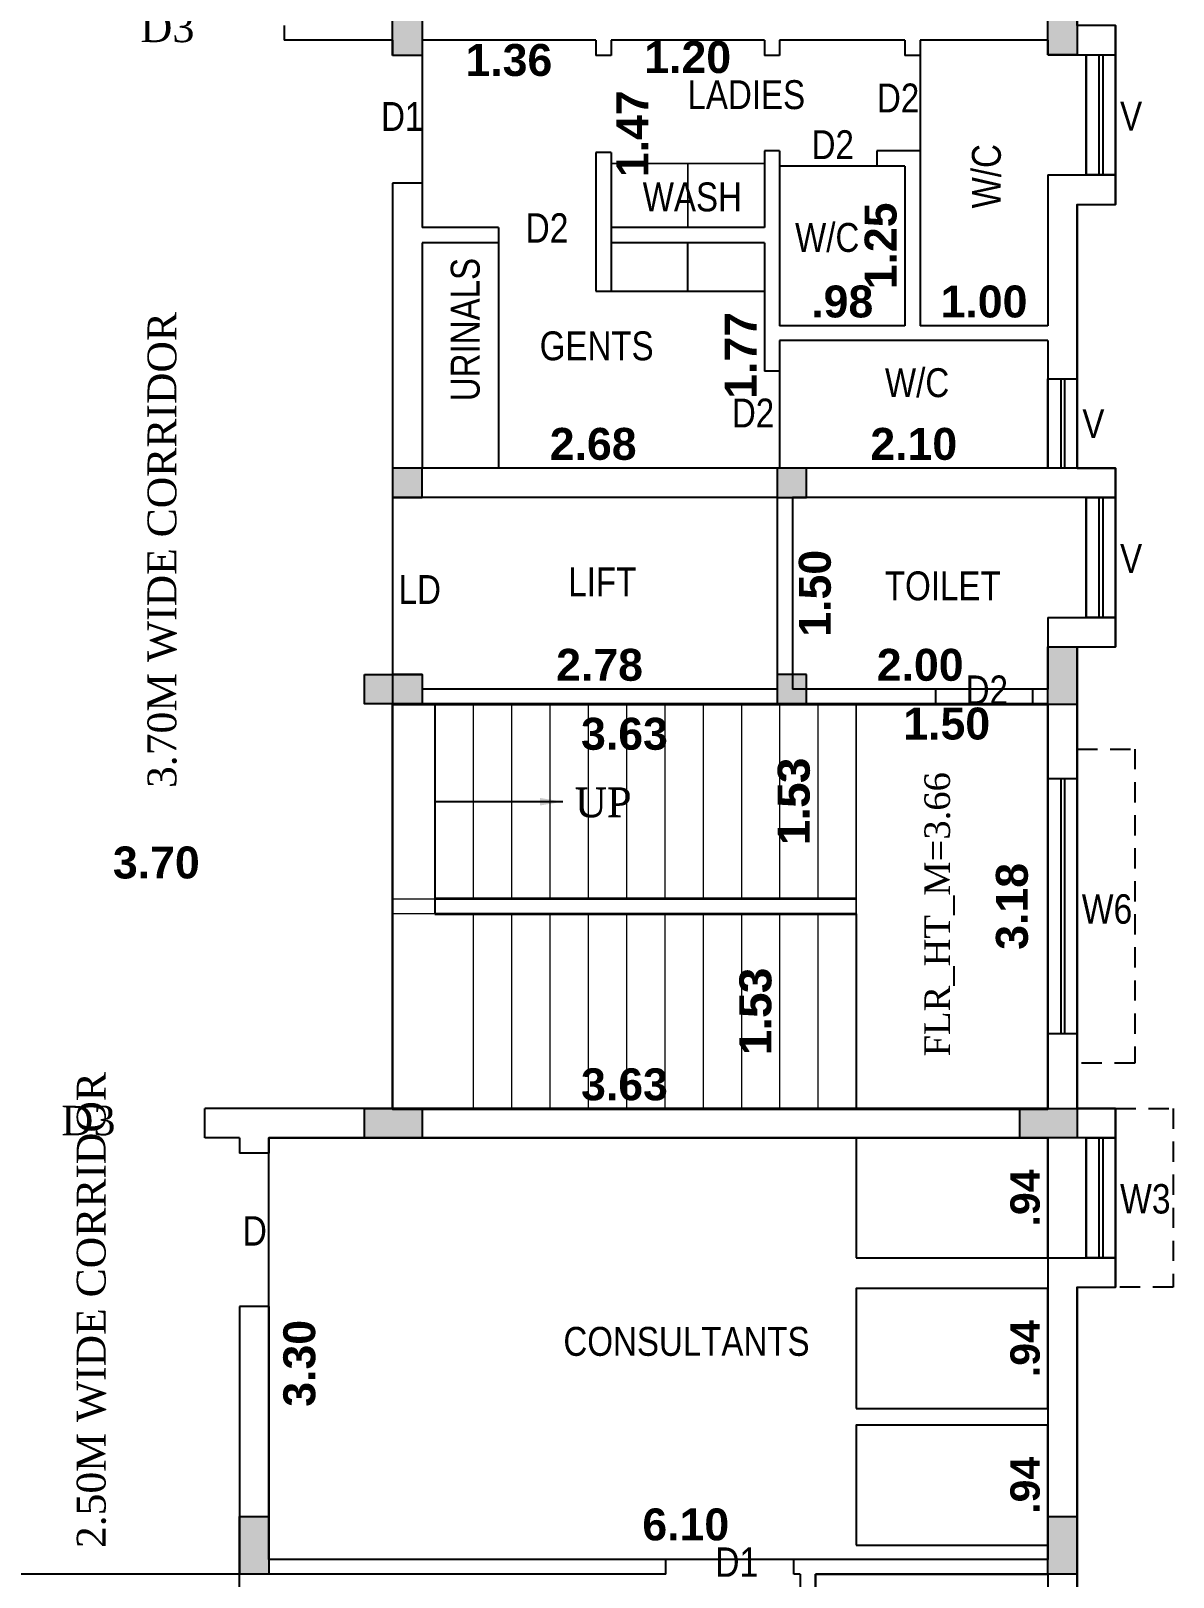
# Model space of a CAD drawing. Header units: metres. Extents: x 1336 to 1656, y -163 to -53.
# Drawn here: x 1438.53 to 1447.47, y -142.4 to -130.29 of the extents above; entities that cross this region are included whole.
import ezdxf

# ---------------------------------------------------------------- set-up
doc = ezdxf.new("R2010")
doc.units = ezdxf.units.M
doc.header["$PDMODE"] = 3
doc.header["$PDSIZE"] = -15
doc.linetypes.add('HIDDEN', pattern=[9.525, 6.35, -3.175])
for name, color, linetype in [('.', 7, 'Continuous'), ('BLK_1_FLR_0_CARPET_AREA', 12, 'Continuous'), ('BLK_1_FLR_0_EXIT_WIDTH_DOOR', 2, 'Continuous'), ('BLK_1_FLR_0_REGULAR_ROOM_1', 2, 'Continuous'), ('BLK_1_FLR_0_REGULAR_ROOM_5', 2, 'Continuous'), ('BLK_1_FLR_0_ROOF_AREA', 54, 'Continuous'), ('BLK_1_FLR_0_ROOM_5_LIGHT_VENTILATION_1', 232, 'Continuous'), ('BLK_1_FLR_0_ROOM_5_LIGHT_VENTILATION_2', 7, 'Continuous'), ('BLK_1_FLR_0_ROOM_5_LIGHT_VENTILATION_3', 7, 'Continuous'), ('BLK_1_FLR_0_STAIR_1', 1, 'Continuous'), ('BLK_1_FLR_0_WC_BATH', 3, 'Continuous'), ('DIST_EXIT', 7, 'Continuous')]:
    doc.layers.add(name, color=color, linetype=linetype)
doc.layers.add('BLK_1_FLR_0_BLT_UP_AREA', color=12, linetype='Continuous', plot=False)
for name, color, linetype, lineweight in [('BLK_1_FLR_0_STAIR_1_FLIGHT_1', 7, 'Continuous', 0), ('BLK_1_FLR_0_STAIR_1_FLIGHT_2', 7, 'Continuous', 0), ('BLK_1_FLR_0_STAIR_1_LANDING_1', 2, 'Continuous', 0), ('BLK_1_FLR_0_WASH', 55, 'Continuous', 0)]:
    doc.layers.add(name, color=color, linetype=linetype, lineweight=lineweight)
doc.styles.add('Ar Bold', font='arialbd.ttf')
doc.styles.get("Standard").update_dxf_attribs({"font": 'times.ttf'})
doc.styles.add('style5', font='swissc.ttf')
doc.dimstyles.new('Copy(5) of Standard', dxfattribs={"dimtxt": 0.23, "dimasz": 0.18, "dimexe": 0.18, "dimexo": 0.0625, "dimgap": 0.09, "dimtad": 0, "dimtih": 1, "dimtoh": 1, "dimzin": 0, "dimdsep": 46, "dimtxsty": 'Standard', "dimcen": 0.09, "dimadec": 0, "dimazin": 0, "dimtfac": 1, "dimtofl": 0, "dimtmove": 0, "dimatfit": 3, "dimfxl": 0, "dimtolj": 1, "dimtzin": 0, "dimarcsym": 0})
doc.dimstyles.new('~dimensions', dxfattribs={"dimtxt": 0.25, "dimasz": 0.17, "dimexe": 0.05, "dimexo": 0.0625, "dimgap": 0.06, "dimtad": 1, "dimzin": 4, "dimdsep": 46, "dimtxsty": 'Ar Bold', "dimcen": 0.09, "dimse1": 1, "dimse2": 1, "dimsd1": 1, "dimsd2": 1, "dimclrt": 71, "dimadec": 0, "dimazin": 0, "dimtfac": 1, "dimtix": 1, "dimtofl": 0, "dimtmove": 2, "dimatfit": 3, "dimfxl": 0, "dimtolj": 1, "dimtzin": 0, "dimarcsym": 0})

# ---------------------------------------------------------------- blocks, each defined once
blk = doc.blocks.new('*D887')
at = {"layer": 'Defpoints', "color": 0}
for p in [(1440.607, -142.175), (1446.707, -142.175), (1446.707, -142.175)]:
    blk.add_point(p, dxfattribs=at)
at = {"color": 71, "insert": (1443.657, -141.987), "char_height": 0.25, "attachment_point": 5, "style": 'Ar Bold'}
blk.add_mtext('\\A1;6.10', dxfattribs=at)
blk = doc.blocks.new('*D888')
at = {"layer": 'Defpoints', "color": 0}
for p in [(1444.492, -133.944), (1444.856, -133.944), (1444.492, -135.444)]:
    blk.add_point(p, dxfattribs=at)
at = {"color": 71, "insert": (1444.669, -134.694), "char_height": 0.25, "attachment_point": 5, "rotation": 90, "style": 'Ar Bold'}
blk.add_mtext('\\A1;1.50', dxfattribs=at)
blk = doc.blocks.new('*D889')
at = {"layer": 'Defpoints', "color": 0}
for p in [(1444.492, -135.444), (1446.492, -135.444), (1446.492, -135.444)]:
    blk.add_point(p, dxfattribs=at)
at = {"color": 71, "insert": (1445.492, -135.256), "char_height": 0.25, "attachment_point": 5, "style": 'Ar Bold'}
blk.add_mtext('\\A1;2.00', dxfattribs=at)
blk = doc.blocks.new('*D890')
at = {"layer": 'Defpoints', "color": 0}
for p in [(1444.672, -142.374), (1445.048, -142.374), (1444.672, -143.644)]:
    blk.add_point(p, dxfattribs=at)
at = {"color": 71, "insert": (1444.863, -143.009), "char_height": 0.25, "attachment_point": 5, "rotation": 90, "style": 'Ar Bold'}
blk.add_mtext('\\A1;1.27', dxfattribs=at)
blk = doc.blocks.new('*D891')
at = {"layer": 'Defpoints', "color": 0}
for p in [(1440.392, -139.074), (1440.82, -139.074), (1440.392, -142.374)]:
    blk.add_point(p, dxfattribs=at)
at = {"color": 71, "insert": (1440.633, -140.724), "char_height": 0.25, "attachment_point": 5, "rotation": 90, "style": 'Ar Bold'}
blk.add_mtext('\\A1;3.30', dxfattribs=at)
blk = doc.blocks.new('*D892')
at = {"layer": 'Defpoints', "color": 0}
for p in [(1441.592, -135.444), (1444.372, -135.444), (1444.372, -135.444)]:
    blk.add_point(p, dxfattribs=at)
at = {"color": 71, "insert": (1442.982, -135.256), "char_height": 0.25, "attachment_point": 5, "style": 'Ar Bold'}
blk.add_mtext('\\A1;2.78', dxfattribs=at)
blk = doc.blocks.new('*D893')
at = {"layer": 'Defpoints', "color": 0}
for p in [(1441.592, -133.714), (1444.272, -133.714), (1444.272, -133.714)]:
    blk.add_point(p, dxfattribs=at)
at = {"color": 71, "insert": (1442.932, -133.526), "char_height": 0.25, "attachment_point": 5, "style": 'Ar Bold'}
blk.add_mtext('\\A1;2.68', dxfattribs=at)
blk = doc.blocks.new('*D894')
at = {"layer": 'Defpoints', "color": 0}
for p in [(1443.901, -131.949), (1444.271, -131.949), (1443.901, -133.714)]:
    blk.add_point(p, dxfattribs=at)
at = {"color": 71, "insert": (1444.086, -132.831), "char_height": 0.25, "attachment_point": 5, "rotation": 90, "style": 'Ar Bold'}
blk.add_mtext('\\A1;1.77', dxfattribs=at)
blk = doc.blocks.new('*D895')
at = {"layer": 'Defpoints', "color": 0}
for p in [(1444.392, -133.714), (1446.492, -133.714), (1446.492, -133.714)]:
    blk.add_point(p, dxfattribs=at)
at = {"color": 71, "insert": (1445.442, -133.526), "char_height": 0.25, "attachment_point": 5, "style": 'Ar Bold'}
blk.add_mtext('\\A1;2.10', dxfattribs=at)
blk = doc.blocks.new('*D896')
at = {"layer": 'Defpoints', "color": 0}
for p in [(1445.492, -132.599), (1446.492, -132.599), (1446.492, -132.599)]:
    blk.add_point(p, dxfattribs=at)
at = {"color": 71, "insert": (1445.992, -132.411), "char_height": 0.25, "attachment_point": 5, "style": 'Ar Bold'}
blk.add_mtext('\\A1;1.00', dxfattribs=at)
blk = doc.blocks.new('*D897')
at = {"layer": 'Defpoints', "color": 0}
for p in [(1445.372, -131.349), (1445.372, -131.349), (1445.372, -132.599)]:
    blk.add_point(p, dxfattribs=at)
at = {"color": 71, "insert": (1445.184, -131.974), "char_height": 0.25, "attachment_point": 5, "rotation": 90, "style": 'Ar Bold'}
blk.add_mtext('\\A1;1.25', dxfattribs=at)
blk = doc.blocks.new('*D898')
at = {"layer": 'Defpoints', "color": 0}
for p in [(1443.072, -130.684), (1444.272, -130.684), (1444.272, -130.684)]:
    blk.add_point(p, dxfattribs=at)
at = {"color": 71, "insert": (1443.672, -130.497), "char_height": 0.25, "attachment_point": 5, "style": 'Ar Bold'}
blk.add_mtext('\\A1;1.20', dxfattribs=at)
blk = doc.blocks.new('*D899')
at = {"layer": 'Defpoints', "color": 0}
for p in [(1441.592, -130.364), (1442.952, -130.364), (1442.952, -130.707)]:
    blk.add_point(p, dxfattribs=at)
at = {"color": 71, "insert": (1442.272, -130.52), "char_height": 0.25, "attachment_point": 5, "style": 'Ar Bold'}
blk.add_mtext('\\A1;1.36', dxfattribs=at)
blk = doc.blocks.new('*D900')
at = {"layer": 'Defpoints', "color": 0}
for p in [(1443.072, -130.364), (1443.425, -130.364), (1443.072, -131.829)]:
    blk.add_point(p, dxfattribs=at)
at = {"color": 71, "insert": (1443.239, -131.096), "char_height": 0.25, "attachment_point": 5, "rotation": 90, "style": 'Ar Bold'}
blk.add_mtext('\\A1;1.47', dxfattribs=at)
blk = doc.blocks.new('*D1035')
at = {"layer": 'Defpoints', "color": 0}
for p in [(1444.692, -135.559), (1444.992, -135.559), (1444.992, -137.084)]:
    blk.add_point(p, dxfattribs=at)
at = {"color": 71, "insert": (1444.504, -136.321), "char_height": 0.25, "attachment_point": 5, "rotation": 90, "style": 'Ar Bold'}
blk.add_mtext('\\A1;1.53', dxfattribs=at)
blk = doc.blocks.new('*D1036')
at = {"layer": 'Defpoints', "color": 0}
for p in [(1444.392, -137.204), (1444.392, -137.204), (1444.392, -138.729)]:
    blk.add_point(p, dxfattribs=at)
at = {"color": 71, "insert": (1444.204, -137.966), "char_height": 0.25, "attachment_point": 5, "rotation": 90, "style": 'Ar Bold'}
blk.add_mtext('\\A1;1.53', dxfattribs=at)
blk = doc.blocks.new('*D835')
at = {"layer": 'Defpoints', "color": 0}
for p in [(1444.392, -132.599), (1444.392, -132.599), (1445.372, -132.599)]:
    blk.add_point(p, dxfattribs=at)
at = {"layer": 'BLK_1_FLR_0_ROOM_5_LIGHT_VENTILATION_1', "color": 71, "insert": (1444.882, -132.411), "char_height": 0.25, "attachment_point": 5, "style": 'Ar Bold'}
blk.add_mtext('\\A1;.98', dxfattribs=at)
blk = doc.blocks.new('*D845')
at = {"layer": 'Defpoints', "color": 0}
for p in [(1444.692, -135.564), (1444.992, -135.564), (1444.992, -137.089)]:
    blk.add_point(p, dxfattribs=at)
at = {"layer": 'BLK_1_FLR_0_STAIR_1_FLIGHT_1', "color": 0, "insert": (1444.504, -136.326), "char_height": 0.25, "attachment_point": 5, "rotation": 90, "style": 'Ar Bold'}
blk.add_mtext('\\A1;1.53', dxfattribs=at)
blk = doc.blocks.new('*D846')
at = {"layer": 'Defpoints', "color": 0}
for p in [(1444.392, -137.209), (1444.392, -137.209), (1444.392, -138.734)]:
    blk.add_point(p, dxfattribs=at)
at = {"layer": 'BLK_1_FLR_0_STAIR_1_FLIGHT_2', "color": 0, "insert": (1444.204, -137.971), "char_height": 0.25, "attachment_point": 5, "rotation": 90, "style": 'Ar Bold'}
blk.add_mtext('\\A1;1.53', dxfattribs=at)
blk = doc.blocks.new('*D847')
at = {"layer": 'Defpoints', "color": 0}
for p in [(1444.992, -135.983), (1441.362, -136.283), (1444.992, -136.288)]:
    blk.add_point(p, dxfattribs=at)
at = {"layer": 'BLK_1_FLR_0_STAIR_1_FLIGHT_1', "color": 0, "insert": (1443.177, -135.796), "char_height": 0.25, "attachment_point": 5, "style": 'Ar Bold'}
blk.add_mtext('\\A1;3.63', dxfattribs=at)
blk = doc.blocks.new('*D848')
at = {"layer": 'Defpoints', "color": 0}
for p in [(1446.45, -135.904), (1444.95, -136.177), (1446.45, -136.177)]:
    blk.add_point(p, dxfattribs=at)
at = {"layer": 'BLK_1_FLR_0_STAIR_1_LANDING_1', "color": 0, "insert": (1445.7, -135.716), "char_height": 0.25, "attachment_point": 5, "style": 'Ar Bold'}
blk.add_mtext('\\A1;1.50', dxfattribs=at)
blk = doc.blocks.new('*D868')
at = {"layer": 'Defpoints', "color": 0}
for p in [(1437.662, -136.991), (1437.662, -137.204), (1441.362, -137.204)]:
    blk.add_point(p, dxfattribs=at)
at = {"layer": 'DIST_EXIT', "color": 71, "insert": (1439.512, -136.804), "char_height": 0.25, "attachment_point": 5, "style": 'Ar Bold'}
blk.add_mtext('\\A1;3.70', dxfattribs=at)
blk = doc.blocks.new('*D869')
at = {"layer": 'Defpoints', "color": 0}
for p in [(1439.138, -138.926), (1439.138, -138.926), (1439.138, -151.844)]:
    blk.add_point(p, dxfattribs=at)
at = {"layer": 'BLK_1_FLR_0_EXIT_WIDTH_DOOR', "insert": (1438.95, -145.385), "char_height": 0.25, "attachment_point": 5, "rotation": 90, "style": 'Ar Bold'}
blk.add_mtext('\\A1;12.92', dxfattribs=at)
blk = doc.blocks.new('*D871')
at = {"layer": 'Defpoints', "color": 0}
for p in [(1441.362, -138.734), (1444.992, -138.729), (1444.992, -138.734)]:
    blk.add_point(p, dxfattribs=at)
at = {"layer": 'BLK_1_FLR_0_STAIR_1_FLIGHT_2', "color": 0, "insert": (1443.177, -138.541), "char_height": 0.25, "attachment_point": 5, "style": 'Ar Bold'}
blk.add_mtext('\\A1;3.63', dxfattribs=at)
blk = doc.blocks.new('*D873')
at = {"layer": 'Defpoints', "color": 0}
for p in [(1446.492, -135.559), (1446.4, -138.734), (1446.492, -138.734)]:
    blk.add_point(p, dxfattribs=at)
at = {"layer": 'BLK_1_FLR_0_STAIR_1_LANDING_1', "color": 71, "insert": (1446.212, -137.146), "char_height": 0.25, "attachment_point": 5, "rotation": 90, "style": 'Ar Bold'}
blk.add_mtext('\\A1;3.18', dxfattribs=at)

msp = doc.modelspace()

# ---------------------------------------------------------------- hatches: boundary and pattern name
at = {"layer": '.'}
h = msp.add_hatch(color=256, dxfattribs=at)
h.dxf.hatch_style = 1
h.paths.add_polyline_path([(1441.5921, -129.9588), (1441.3621, -129.9588), (1441.3621, -130.4838), (1441.5921, -130.4838)])
h = msp.add_hatch(color=256, dxfattribs=at)
h.dxf.hatch_style = 1
h.paths.add_polyline_path([(1446.7221, -129.9538), (1446.4921, -129.9538), (1446.4921, -130.4788), (1446.7221, -130.4788)])
h = msp.add_hatch(color=256, dxfattribs=at)
h.dxf.hatch_style = 1
h.paths.add_polyline_path([(1441.5921, -133.7138), (1441.3621, -133.7138), (1441.3621, -133.9438), (1441.5921, -133.9438)])
h = msp.add_hatch(color=256, dxfattribs=at)
h.dxf.hatch_style = 1
h.paths.add_polyline_path([(1444.6021, -133.7138), (1444.3721, -133.7138), (1444.3721, -133.9438), (1444.6021, -133.9438)])
h = msp.add_hatch(color=256, dxfattribs=at)
h.dxf.hatch_style = 1
h.paths.add_polyline_path([(1446.7221, -135.1138), (1446.4921, -135.1138), (1446.4921, -135.5638), (1446.7221, -135.5638)])
h = msp.add_hatch(color=256, dxfattribs=at)
h.dxf.hatch_style = 1
h.paths.add_polyline_path([(1441.1421, -135.3288), (1441.1421, -135.5588), (1441.5921, -135.5588), (1441.5921, -135.3288)])
h = msp.add_hatch(color=256, dxfattribs=at)
h.dxf.hatch_style = 1
h.paths.add_polyline_path([(1444.6021, -135.3288), (1444.3721, -135.3288), (1444.3721, -135.5588), (1444.6021, -135.5588)])
h = msp.add_hatch(color=256, dxfattribs=at)
h.dxf.hatch_style = 1
h.paths.add_polyline_path([(1441.1421, -138.7288), (1441.1421, -138.9588), (1441.5921, -138.9588), (1441.5921, -138.7288)])
h = msp.add_hatch(color=256, dxfattribs=at)
h.dxf.hatch_style = 1
h.paths.add_polyline_path([(1446.2721, -138.7288), (1446.2721, -138.9588), (1446.7221, -138.9588), (1446.7221, -138.7288)])
h = msp.add_hatch(color=256, dxfattribs=at)
h.dxf.hatch_style = 1
h.paths.add_polyline_path([(1440.3921, -141.9238), (1440.1621, -141.9238), (1440.1621, -142.3738), (1440.3921, -142.3738)])
h = msp.add_hatch(color=256, dxfattribs=at)
h.dxf.hatch_style = 1
h.paths.add_polyline_path([(1446.7221, -141.9238), (1446.4921, -141.9238), (1446.4921, -142.3738), (1446.7221, -142.3738)])

# ---------------------------------------------------------------- linework, layer by layer
at = {"color": 1}
for p, q in [((1440.5121, -130.2488), (1440.5121, -130.3638)), ((1447.0221, -130.2488), (1447.0221, -131.6488)), ((1441.3621, -130.3638), (1440.5121, -130.3638)), ((1441.3621, -130.3638), (1441.3621, -130.4838)), ((1442.9521, -130.3638), (1441.5921, -130.3638)), ((1441.5921, -130.3638), (1441.5921, -130.4838)), ((1442.9521, -130.3638), (1442.9521, -130.4838)), ((1444.2721, -130.3638), (1443.0721, -130.3638)), ((1443.0721, -130.3638), (1443.0721, -130.4838)), ((1444.2721, -130.3638), (1444.2721, -130.4838)), ((1445.3721, -130.3638), (1444.3921, -130.3638)), ((1444.3921, -130.3638), (1444.3921, -130.4838)), ((1445.3721, -130.3638), (1445.3721, -130.4838)), ((1446.4921, -130.3638), (1445.4921, -130.3638)), ((1445.4921, -130.3638), (1445.4921, -130.4838)), ((1446.4921, -130.3638), (1446.4921, -130.4788)), ((1441.5921, -130.4838), (1441.3621, -130.4838)), ((1441.5921, -130.4838), (1441.5921, -131.8288)), ((1443.0721, -130.4838), (1442.9521, -130.4838)), ((1444.3921, -130.4838), (1444.2721, -130.4838)), ((1445.4921, -130.4838), (1445.3721, -130.4838)), ((1445.4921, -130.4838), (1445.4921, -132.5988)), ((1446.4921, -130.4788), (1447.0221, -130.4788)), ((1444.2721, -131.2288), (1444.2721, -131.8288)), ((1444.3921, -131.2288), (1444.2721, -131.2288)), ((1444.3921, -131.2288), (1444.3921, -132.5988)), ((1445.4921, -131.2288), (1445.1521, -131.2288)), ((1445.1521, -131.2288), (1445.1521, -131.3488)), ((1442.9521, -131.2438), (1442.9521, -132.3288)), ((1443.0721, -131.2438), (1442.9521, -131.2438)), ((1443.0721, -131.2438), (1443.0721, -132.3288)), ((1445.3721, -131.3488), (1444.3921, -131.3488)), ((1445.3721, -131.3488), (1445.3721, -132.5988)), ((1446.4921, -131.4188), (1446.4921, -132.5988)), ((1446.4921, -131.4188), (1447.0221, -131.4188)), ((1441.3621, -131.4838), (1441.3621, -133.9438)), ((1441.5921, -131.4838), (1441.3621, -131.4838)), ((1446.7221, -131.6488), (1446.7221, -133.7138)), ((1446.7221, -131.6488), (1447.0221, -131.6488)), ((1442.1921, -131.8288), (1441.5921, -131.8288)), ((1442.1921, -131.8288), (1442.1921, -131.9488)), ((1444.2721, -131.8288), (1443.0721, -131.8288)), ((1442.1921, -131.9488), (1441.5921, -131.9488)), ((1441.5921, -131.9488), (1441.5921, -133.7138)), ((1444.2721, -131.9488), (1443.0721, -131.9488)), ((1444.2721, -131.9488), (1444.2721, -132.9538)), ((1445.3721, -132.5988), (1444.3921, -132.5988)), ((1446.4921, -132.5988), (1445.4921, -132.5988)), ((1446.4921, -132.7138), (1444.3921, -132.7138)), ((1444.3921, -132.7138), (1444.3921, -133.7138)), ((1446.4921, -132.7138), (1446.4921, -133.7138)), ((1444.3921, -132.9538), (1444.2721, -132.9538)), ((1446.4921, -133.7138), (1441.5921, -133.7138)), ((1446.7221, -133.7138), (1447.0221, -133.7138)), ((1447.0221, -133.7138), (1447.0221, -135.1138)), ((1444.3721, -133.9438), (1441.3621, -133.9438)), ((1441.3621, -133.9438), (1441.3621, -135.5588)), ((1444.3721, -133.9438), (1444.3721, -135.4438)), ((1447.0221, -133.9438), (1444.4921, -133.9438)), ((1444.4921, -133.9438), (1444.4921, -135.4438)), ((1446.4921, -134.8838), (1446.4921, -135.4438)), ((1446.4921, -134.8838), (1447.0221, -134.8838)), ((1446.7221, -135.1138), (1446.7221, -138.7288)), ((1446.7221, -135.1138), (1447.0221, -135.1138)), ((1441.5921, -135.3288), (1441.3621, -135.3288)), ((1441.5921, -135.3288), (1441.5921, -135.4438)), ((1444.3721, -135.4438), (1441.5921, -135.4438)), ((1446.4921, -135.4438), (1444.4921, -135.4438)), ((1445.6121, -135.4438), (1445.6121, -135.5588)), ((1446.3721, -135.4438), (1446.3721, -135.5588)), ((1445.6121, -135.5588), (1441.3621, -135.5588)), ((1446.4921, -135.5588), (1446.3721, -135.5588)), ((1446.4921, -135.5588), (1446.4921, -138.7288)), ((1440.3921, -138.7288), (1439.8921, -138.7288)), ((1439.8921, -138.9588), (1439.8921, -138.7288)), ((1446.4921, -138.7288), (1440.3921, -138.7288)), ((1441.5921, -138.7288), (1441.5921, -138.9588)), ((1446.7221, -138.7288), (1447.0221, -138.7288)), ((1447.0221, -138.7288), (1447.0221, -140.1288)), ((1440.1621, -138.9588), (1439.8921, -138.9588)), ((1440.1621, -138.9588), (1440.1621, -139.0788)), ((1440.3921, -138.9588), (1440.3921, -139.0788)), ((1447.0221, -138.9588), (1440.3921, -138.9588)), ((1440.3921, -139.0788), (1440.1621, -139.0788)), ((1446.4921, -139.8988), (1446.4921, -142.2588)), ((1446.4921, -139.8988), (1447.0221, -139.8988)), ((1446.7221, -140.1288), (1446.7221, -143.6438)), ((1446.7221, -140.1288), (1447.0221, -140.1288)), ((1440.1621, -140.2788), (1440.1621, -142.3738)), ((1440.3921, -140.2788), (1440.1621, -140.2788)), ((1440.3921, -140.2788), (1440.3921, -142.2588)), ((1443.5021, -142.3738), (1440.1621, -142.3738)), ((1443.5021, -142.2588), (1440.3921, -142.2588)), ((1443.5021, -142.3738), (1443.5021, -142.2588)), ((1446.4921, -142.2588), (1444.5021, -142.2588)), ((1444.5021, -142.3738), (1444.5021, -142.2588)), ((1444.5521, -142.3738), (1444.5021, -142.3738)), ((1444.5521, -142.3738), (1444.5521, -142.4938)), ((1446.4921, -142.3738), (1444.6721, -142.3738)), ((1444.6721, -142.3738), (1444.6721, -143.6438)), ((1446.4921, -142.3738), (1446.4921, -143.6438))]:
    msp.add_line(p, q, dxfattribs=at)
for p, q in [((1446.7921, -130.4788), (1446.7921, -131.4188)), ((1442.1921, -131.9488), (1442.1921, -133.7138)), ((1443.6721, -132.3288), (1443.6721, -131.9488)), ((1442.9521, -132.3288), (1444.2721, -132.3288)), ((1446.7921, -133.9438), (1446.7921, -134.8838)), ((1441.6921, -135.5588), (1441.6921, -137.2038)), ((1444.9921, -137.0838), (1441.6921, -137.0838)), ((1444.9921, -137.0888), (1441.6921, -137.0888)), ((1444.9921, -137.2038), (1441.6921, -137.2038)), ((1444.9921, -137.2088), (1441.6921, -137.2088)), ((1446.7921, -138.9588), (1446.7921, -139.8988))]:
    msp.add_line(p, q)
at = {"color": 4, "linetype": 'HIDDEN', "ltscale": 0.8}
for p, q in [((1446.8921, -130.4788), (1446.8921, -131.4188)), ((1446.9221, -130.4788), (1446.9221, -131.4188)), ((1446.5921, -133.0138), (1446.5921, -133.7138)), ((1446.6221, -133.0138), (1446.6221, -133.7138)), ((1446.8921, -133.9438), (1446.8921, -134.8838)), ((1446.9221, -133.9438), (1446.9221, -134.8838))]:
    msp.add_line(p, q, dxfattribs=at)
at = {"color": 4}
for p, q in [((1446.5921, -136.1438), (1446.5921, -138.1438)), ((1446.6221, -136.1438), (1446.6221, -138.1438)), ((1446.8921, -138.9588), (1446.8921, -139.8988)), ((1446.9221, -138.9588), (1446.9221, -139.8988))]:
    msp.add_line(p, q, dxfattribs=at)
at = {"linetype": 'HIDDEN'}
for p, q in [((1444.9921, -137.2038), (1444.9921, -138.7288)), ((1444.9921, -137.2088), (1444.9921, -138.7338))]:
    msp.add_line(p, q, dxfattribs=at)
at = {"color": 1}
for points in [[(1441.3621, -130.4838), (1441.3621, -129.9588), (1441.5921, -129.9588), (1441.5921, -130.4838), (1441.3621, -130.4838)], [(1446.4921, -130.4788), (1446.4921, -129.9538), (1446.7221, -129.9538), (1446.7221, -130.4788), (1446.4921, -130.4788)], [(1446.4921, -135.1138), (1446.7221, -135.1138), (1446.7221, -135.5638), (1446.4921, -135.5638), (1446.4921, -135.1138)], [(1441.1421, -135.3288), (1441.5921, -135.3288), (1441.5921, -135.5588), (1441.1421, -135.5588), (1441.1421, -135.3288)], [(1441.1421, -138.7288), (1441.5921, -138.7288), (1441.5921, -138.9588), (1441.1421, -138.9588), (1441.1421, -138.7288)], [(1446.2721, -138.7288), (1446.7221, -138.7288), (1446.7221, -138.9588), (1446.2721, -138.9588), (1446.2721, -138.7288)], [(1440.1621, -141.9238), (1440.3921, -141.9238), (1440.3921, -142.3738), (1440.1621, -142.3738), (1440.1621, -141.9238)], [(1446.4921, -141.9238), (1446.7221, -141.9238), (1446.7221, -142.3738), (1446.4921, -142.3738), (1446.4921, -141.9238)]]:
    msp.add_lwpolyline(points, dxfattribs=at)
at = {"color": 4}
for points in [[(1447.0221, -130.4788), (1447.0221, -131.4188), (1446.7921, -131.4188), (1446.7921, -130.4788)], [(1446.7221, -133.0138), (1446.7221, -133.7138), (1446.4921, -133.7138), (1446.4921, -133.0138)], [(1447.0221, -133.9438), (1447.0221, -134.8838), (1446.7921, -134.8838), (1446.7921, -133.9438)], [(1446.7221, -136.1438), (1446.7221, -138.1438), (1446.4921, -138.1438), (1446.4921, -136.1438)], [(1447.0221, -138.9588), (1447.0221, -139.8988), (1446.7921, -139.8988), (1446.7921, -138.9588)]]:
    msp.add_lwpolyline(points, close=True, dxfattribs=at)
for points in [[(1441.5921, -133.7138), (1441.3621, -133.7138), (1441.3621, -133.9438), (1441.5921, -133.9438)], [(1444.6021, -133.7138), (1444.3721, -133.7138), (1444.3721, -133.9438), (1444.6021, -133.9438)], [(1444.6021, -135.3288), (1444.3721, -135.3288), (1444.3721, -135.5588), (1444.6021, -135.5588)], [(1446.4921, -138.7288), (1441.3621, -138.7288), (1441.3621, -135.5588), (1446.4921, -135.5588)], [(1446.4921, -138.7338), (1441.3621, -138.7338), (1441.3621, -135.5638), (1446.4921, -135.5638)]]:
    msp.add_lwpolyline(points, close=True)
at = {"color": 4, "linetype": 'HIDDEN', "ltscale": 0.025}
for points in [[(1446.7221, -135.9138), (1447.1721, -135.9138), (1447.1721, -138.3638), (1447.1721, -138.3738), (1446.7221, -138.3738)], [(1447.0221, -138.7288), (1447.4721, -138.7288), (1447.4721, -140.1188), (1447.4721, -140.1288), (1447.0221, -140.1288)]]:
    msp.add_lwpolyline(points, dxfattribs=at)
at = {"layer": 'BLK_1_FLR_0_BLT_UP_AREA', "color": 12}
msp.add_lwpolyline([(1446.7221, -143.6438), (1446.7221, -140.1288), (1447.0221, -140.1288), (1447.0221, -138.7288), (1446.7221, -138.7288), (1446.7221, -135.1138), (1447.0221, -135.1138), (1447.0221, -133.7138), (1446.7221, -133.7138), (1446.7221, -131.6488), (1447.0221, -131.6488), (1447.0221, -130.2488), (1446.7221, -130.2488), (1446.7221, -128.3338), (1447.0221, -128.3338), (1447.0221, -126.9338), (1446.7221, -126.9338), (1446.7221, -125.0188), (1447.0221, -125.0188), (1447.0221, -123.6188), (1446.7221, -123.6188), (1446.7221, -121.7038), (1447.0221, -121.7038), (1447.0221, -120.3038)], dxfattribs=at)
at = {"layer": 'BLK_1_FLR_0_CARPET_AREA', "color": 12}
msp.add_lwpolyline([(1432.5321, -151.8438), (1440.1621, -151.8438), (1440.1621, -142.3738), (1432.5321, -142.3738)], close=True, dxfattribs=at)
at = {"layer": 'BLK_1_FLR_0_REGULAR_ROOM_1', "color": 2}
msp.add_lwpolyline([(1440.1621, -142.3738), (1432.5321, -142.3738), (1432.5321, -151.8438), (1440.1621, -151.8438)], close=True, dxfattribs=at)
at = {"layer": 'BLK_1_FLR_0_REGULAR_ROOM_5', "color": 2}
msp.add_lwpolyline([(1446.4921, -142.2588), (1440.3921, -142.2588), (1440.3921, -138.9588), (1446.4921, -138.9588)], close=True, dxfattribs=at)
at = {"layer": 'BLK_1_FLR_0_ROOF_AREA', "color": 54}
msp.add_lwpolyline([(1446.7221, -143.6438), (1446.7221, -140.1288), (1447.0221, -140.1288), (1447.0221, -138.7288), (1446.7221, -138.7288), (1446.7221, -135.1138), (1447.0221, -135.1138), (1447.0221, -133.7138), (1446.7221, -133.7138), (1446.7221, -131.6488), (1447.0221, -131.6488), (1447.0221, -130.2488), (1446.7221, -130.2488), (1446.7221, -128.3338), (1447.0221, -128.3338), (1447.0221, -126.9338), (1446.7221, -126.9338), (1446.7221, -125.0188), (1447.0221, -125.0188), (1447.0221, -123.6188), (1446.7221, -123.6188), (1446.7221, -121.7038), (1447.0221, -121.7038), (1447.0221, -120.3038)], dxfattribs=at)
at = {"layer": 'BLK_1_FLR_0_ROOM_5_LIGHT_VENTILATION_1', "color": 232}
msp.add_lwpolyline([(1444.9921, -139.8988), (1446.4921, -139.8988), (1446.4921, -138.9588), (1444.9921, -138.9588)], close=True, dxfattribs=at)
at = {"layer": 'BLK_1_FLR_0_ROOM_5_LIGHT_VENTILATION_2', "color": 232}
msp.add_lwpolyline([(1444.9921, -141.0788), (1446.4921, -141.0788), (1446.4921, -140.1388), (1444.9921, -140.1388)], close=True, dxfattribs=at)
at = {"layer": 'BLK_1_FLR_0_ROOM_5_LIGHT_VENTILATION_3', "color": 232}
msp.add_lwpolyline([(1444.9921, -142.1488), (1446.4921, -142.1488), (1446.4921, -141.2088), (1444.9921, -141.2088)], close=True, dxfattribs=at)
at = {"layer": 'BLK_1_FLR_0_STAIR_1', "color": 1}
msp.add_lwpolyline([(1446.4921, -138.7338), (1441.3621, -138.7338), (1441.3621, -135.5588), (1446.4921, -135.5588)], close=True, dxfattribs=at)
at = {"layer": 'BLK_1_FLR_0_STAIR_1'}
msp.add_lwpolyline([(1446.4921, -135.5588), (1441.3621, -135.5588), (1441.3621, -138.7338), (1446.4921, -138.7338)], close=True, dxfattribs=at)
at = {"layer": 'BLK_1_FLR_0_STAIR_1_FLIGHT_1', "color": 7}
for p, q in [((1441.6921, -135.5638), (1441.6921, -137.0888)), ((1441.9921, -135.5588), (1441.9921, -137.0838)), ((1441.9921, -135.5638), (1441.9921, -137.0888)), ((1442.2921, -135.5588), (1442.2921, -137.0838)), ((1442.2921, -135.5638), (1442.2921, -137.0888)), ((1442.5921, -135.5588), (1442.5921, -137.0838)), ((1442.5921, -135.5638), (1442.5921, -137.0888)), ((1442.8921, -135.5588), (1442.8921, -137.0838)), ((1442.8921, -135.5638), (1442.8921, -137.0888)), ((1443.1921, -135.5588), (1443.1921, -137.0838)), ((1443.1921, -135.5638), (1443.1921, -137.0888)), ((1443.4921, -135.5588), (1443.4921, -137.0838)), ((1443.4921, -135.5638), (1443.4921, -137.0888)), ((1443.7921, -135.5588), (1443.7921, -137.0838)), ((1443.7921, -135.5638), (1443.7921, -137.0888)), ((1444.0921, -135.5588), (1444.0921, -137.0838)), ((1444.0921, -135.5638), (1444.0921, -137.0888)), ((1444.3921, -135.5588), (1444.3921, -137.0838)), ((1444.3921, -135.5638), (1444.3921, -137.0888)), ((1444.6921, -135.5588), (1444.6921, -137.0838)), ((1444.6921, -135.5638), (1444.6921, -137.0888)), ((1444.9921, -135.5588), (1444.9921, -137.2038)), ((1444.9921, -135.5638), (1444.9921, -137.0888))]:
    msp.add_line(p, q, dxfattribs=at)
msp.add_lwpolyline([(1441.3621, -135.5588), (1444.9921, -135.5588), (1444.9921, -137.0888), (1441.3621, -137.0888)], close=True, dxfattribs=at)
at = {"layer": 'BLK_1_FLR_0_STAIR_1_FLIGHT_2', "color": 7}
for p, q in [((1441.9921, -137.2038), (1441.9921, -138.7288)), ((1441.9921, -137.2088), (1441.9921, -138.7338)), ((1442.2921, -137.2038), (1442.2921, -138.7288)), ((1442.2921, -137.2088), (1442.2921, -138.7338)), ((1442.5921, -137.2038), (1442.5921, -138.7288)), ((1442.5921, -137.2088), (1442.5921, -138.7338)), ((1442.8921, -137.2038), (1442.8921, -138.7288)), ((1442.8921, -137.2088), (1442.8921, -138.7338)), ((1443.1921, -137.2038), (1443.1921, -138.7288)), ((1443.1921, -137.2088), (1443.1921, -138.7338)), ((1443.4921, -137.2038), (1443.4921, -138.7288)), ((1443.4921, -137.2088), (1443.4921, -138.7338)), ((1443.7921, -137.2038), (1443.7921, -138.7288)), ((1443.7921, -137.2088), (1443.7921, -138.7338)), ((1444.0921, -137.2038), (1444.0921, -138.7288)), ((1444.0921, -137.2088), (1444.0921, -138.7338)), ((1444.3921, -137.2038), (1444.3921, -138.7288)), ((1444.3921, -137.2088), (1444.3921, -138.7338)), ((1444.6921, -137.2038), (1444.6921, -138.7288)), ((1444.6921, -137.2088), (1444.6921, -138.7338))]:
    msp.add_line(p, q, dxfattribs=at)
msp.add_lwpolyline([(1444.9921, -137.2038), (1441.3621, -137.2038), (1441.3621, -138.7338), (1444.9921, -138.7338)], close=True, dxfattribs=at)
at = {"layer": 'BLK_1_FLR_0_STAIR_1_LANDING_1', "color": 7}
msp.add_lwpolyline([(1444.9921, -135.5588), (1446.4921, -135.5588), (1446.4921, -138.7338), (1444.9921, -138.7338)], close=True, dxfattribs=at)
at = {"layer": 'BLK_1_FLR_0_WASH', "color": 55}
for p, q in [((1443.0721, -131.3288), (1444.2721, -131.3288)), ((1443.6721, -131.3288), (1443.6721, -131.8288))]:
    msp.add_line(p, q, dxfattribs=at)
for points in [[(1443.0721, -131.8288), (1443.6721, -131.8288), (1443.6721, -131.3288), (1443.0721, -131.3288)], [(1443.6721, -131.8288), (1444.2721, -131.8288), (1444.2721, -131.3288), (1443.6721, -131.3288)], [(1443.6721, -132.3288), (1443.0721, -132.3288), (1443.0721, -131.9488), (1443.6721, -131.9488)], [(1443.6721, -132.3288), (1444.2721, -132.3288), (1444.2721, -131.9488), (1443.6721, -131.9488)]]:
    msp.add_lwpolyline(points, close=True, dxfattribs=at)
at = {"layer": 'BLK_1_FLR_0_WC_BATH', "color": 3}
msp.add_lwpolyline([(1444.6721, -142.3738), (1446.4921, -142.3738), (1446.4921, -143.6438), (1444.6721, -143.6438)], close=True, dxfattribs=at)

# ---------------------------------------------------------------- texts
for s, p in [('D3', (1439.3864, -130.3784)), ('UP', (1442.7888, -136.4438)), ('UP', (1442.7888, -136.4488)), ('D3', (1438.768, -138.9376))]:
    msp.add_text(s, height=0.23).set_placement(p)
at = {"color": 7, "style": 'style5'}
for s, height, p in [('LADIES', 0.22606, (1443.6706, -130.9028)), ('D2', 0.22606, (1445.1539, -130.9286)), ('D1', 0.22606, (1441.2718, -131.0736)), ('V', 0.2261, (1447.0573, -131.0706)), ('D2', 0.22606, (1444.6423, -131.2945)), ('WASH', 0.22606, (1443.32, -131.7034)), ('W/C', 0.22606, (1444.5125, -132.0209)), ('GENTS ', 0.22606, (1442.5134, -132.8696)), ('W/C', 0.22606, (1445.2164, -133.158)), ('D2', 0.22606, (1444.0183, -133.3956)), ('V', 0.2261, (1446.7618, -133.479)), ('V', 0.2261, (1447.0573, -134.5356)), ('LIFT', 0.22606, (1442.7374, -134.7177)), ('LD', 0.22606, (1441.4092, -134.7777)), ('TOILET', 0.22606, (1445.2156, -134.7491)), ('D2', 0.22606, (1445.8484, -135.5639)), ('CONSULTANTS', 0.226059, (1442.6991, -140.665))]:
    msp.add_text(s, height=height, dxfattribs=at).set_placement(p)
for s, p in [('W/C', (1446.1234, -131.6801)), ('URINALS', (1442.0435, -133.1902))]:
    msp.add_text(s, height=0.22606, rotation=90, dxfattribs=at).set_placement(p)
at = {"style": 'style5'}
for s, p in [('D2', (1442.4018, -131.9485)), ('W6', (1446.7573, -137.2811)), ('W3', (1447.0573, -139.5506)), ('D', (1440.1872, -139.802)), ('D1', (1443.8874, -142.3957))]:
    msp.add_text(s, height=0.23, dxfattribs=at).set_placement(p)
at = {"color": 7}
for s, p in [('3.70M WIDE CORRIDOR', (1439.6688, -136.219)), ('2.50M WIDE CORRIDOR', (1439.1149, -142.1705))]:
    msp.add_text(s, height=0.226059, rotation=90, dxfattribs=at).set_placement(p)
at = {"layer": 'BLK_1_FLR_0_ROOM_5_LIGHT_VENTILATION_1', "color": 232, "insert": (1446.3146, -139.4288), "char_height": 0.23, "attachment_point": 5, "rotation": 90, "style": 'Ar Bold'}
msp.add_mtext('\\A1;.94', dxfattribs=at)
at = {"layer": 'BLK_1_FLR_0_ROOM_5_LIGHT_VENTILATION_2', "color": 232, "insert": (1446.3146, -140.6088), "char_height": 0.23, "attachment_point": 5, "rotation": 90, "style": 'Ar Bold'}
msp.add_mtext('\\A1;.94', dxfattribs=at)
at = {"layer": 'BLK_1_FLR_0_ROOM_5_LIGHT_VENTILATION_3', "color": 232, "insert": (1446.3146, -141.6788), "char_height": 0.23, "attachment_point": 5, "rotation": 90, "style": 'Ar Bold'}
msp.add_mtext('\\A1;.94', dxfattribs=at)
at = {"layer": 'BLK_1_FLR_0_STAIR_1', "linetype": 'Continuous', "insert": (1445.525, -137.2078), "char_height": 0.200017, "width": 2.400202, "attachment_point": 2, "rotation": 90}
msp.add_mtext('FLR_HT_M=3.66', dxfattribs=at)

# ---------------------------------------------------------------- dimensions: what is measured, and where the dimension line sits
at = {"color": 1}
for p1, p2, distance, picture, middle in [((1441.5921, -130.3638), (1442.9521, -130.3638), -0.3434, '*D899', (1442.2721, -130.5196)), ((1443.0721, -130.6842), (1444.2721, -130.6842), 0, '*D898', (1443.6721, -130.4965)), ((1443.0720979892, -131.8288175883), (1443.0720979892, -130.3638175883), -0.3528975325, '*D900', (1443.2394839256, -131.0963175883)), ((1445.3721, -132.5988), (1445.3721, -131.3488), 0, '*D897', (1445.1845, -131.9738)), ((1443.9009583693, -133.7138175883), (1443.9009583693, -131.9488175883), -0.3703349293, '*D894', (1444.0857817024, -132.8313175883)), ((1445.4921, -132.5988), (1446.4921, -132.5988), 0, '*D896', (1445.9921, -132.4112)), ((1441.5921, -133.7138), (1444.2721, -133.7138), 0, '*D893', (1442.9321, -133.5261)), ((1444.3921, -133.7138), (1446.4921, -133.7138), 0, '*D895', (1445.4421, -133.5262)), ((1444.4921, -135.4438), (1444.4921, -133.9438), -0.3641, '*D888', (1444.6686, -134.6938)), ((1441.5921, -135.4438), (1444.3721, -135.4438), 0, '*D892', (1442.9821, -135.2561)), ((1444.4921, -135.4438), (1446.4921, -135.4438), 0, '*D889', (1445.4921, -135.2562)), ((1440.3921, -142.3738), (1440.3921, -139.0738), -0.4281, '*D891', (1440.6326, -140.7238)), ((1440.6071, -142.1751), (1446.7071, -142.1751), 0, '*D887', (1443.6571, -141.9875)), ((1444.6721, -143.6438), (1444.6721, -142.3738), -0.376, '*D890', (1444.8626, -143.0088))]:
    dim = msp.add_aligned_dim(p1=p1, p2=p2, distance=distance, dimstyle='~dimensions', dxfattribs=at)
    dim.commit()
    dim.dimension.update_dxf_attribs({"geometry": picture, "text_midpoint": middle})
for base, p1, p2, picture, middle in [((1444.6920979892, -135.5588175883), (1444.9920979892, -137.0838175883), (1444.9920979892, -135.5588175883), '*D1035', (1444.5044547423, -136.3213175883)), ((1444.3920979892, -137.2038175883), (1444.3920979892, -138.7288175883), (1444.3920979892, -137.2038175883), '*D1036', (1444.2044547423, -137.9663175883))]:
    dim = msp.add_linear_dim(base=base, p1=p1, p2=p2, angle=90, dimstyle='~dimensions')
    dim.commit()
    dim.dimension.update_dxf_attribs({"geometry": picture, "text_midpoint": middle})
at = {"layer": 'BLK_1_FLR_0_EXIT_WIDTH_DOOR', "color": 2}
dim = msp.add_linear_dim(base=(1439.138, -138.9255), p1=(1439.138, -151.8438), p2=(1439.138, -138.9255), angle=90, dimstyle='~dimensions', override={"dimclrt": 256}, dxfattribs=at)
dim.commit()
dim.dimension.update_dxf_attribs({"geometry": '*D869', "text_midpoint": (1438.9502, -145.3847)})
at = {"layer": 'BLK_1_FLR_0_ROOM_5_LIGHT_VENTILATION_1'}
dim = msp.add_linear_dim(base=(1444.3921, -132.5988), p1=(1445.3721, -132.5988), p2=(1444.3921, -132.5988), dimstyle='~dimensions', dxfattribs=at)
dim.commit()
dim.dimension.update_dxf_attribs({"geometry": '*D835', "text_midpoint": (1444.8821, -132.4111)})
at = {"layer": 'BLK_1_FLR_0_STAIR_1_FLIGHT_1', "color": 2}
dim = msp.add_linear_dim(base=(1444.6920979892, -135.5638175883), p1=(1444.9920979892, -137.0888175883), p2=(1444.9920979892, -135.5638175883), angle=90, dimstyle='~dimensions', override={"dimclrt": 0}, dxfattribs=at)
dim.commit()
dim.dimension.update_dxf_attribs({"geometry": '*D845', "text_midpoint": (1444.5044547423, -136.3263175883)})
at = {"layer": 'BLK_1_FLR_0_STAIR_1_FLIGHT_1', "color": 1}
dim = msp.add_linear_dim(base=(1444.9921, -135.9834), p1=(1441.3621, -136.2832), p2=(1444.9921, -136.2882), dimstyle='~dimensions', override={"dimclrt": 0}, dxfattribs=at)
dim.commit()
dim.dimension.update_dxf_attribs({"geometry": '*D847', "text_midpoint": (1443.1771, -135.7958)})
at = {"layer": 'BLK_1_FLR_0_STAIR_1_FLIGHT_2', "color": 2}
dim = msp.add_linear_dim(base=(1444.3920979892, -137.2088175883), p1=(1444.3920979892, -138.7338175883), p2=(1444.3920979892, -137.2088175883), angle=90, dimstyle='~dimensions', override={"dimclrt": 0}, dxfattribs=at)
dim.commit()
dim.dimension.update_dxf_attribs({"geometry": '*D846', "text_midpoint": (1444.2044547423, -137.9713175883)})
at = {"layer": 'BLK_1_FLR_0_STAIR_1_FLIGHT_2', "color": 1}
dim = msp.add_linear_dim(base=(1444.9921, -138.7288), p1=(1441.3621, -138.7338), p2=(1444.9921, -138.7338), dimstyle='~dimensions', override={"dimclrt": 0}, dxfattribs=at)
dim.commit()
dim.dimension.update_dxf_attribs({"geometry": '*D871', "text_midpoint": (1443.1771, -138.5412)})
at = {"layer": 'BLK_1_FLR_0_STAIR_1_LANDING_1', "color": 2}
dim = msp.add_linear_dim(base=(1446.4501, -135.904), p1=(1444.9501, -136.1775), p2=(1446.4501, -136.1775), dimstyle='~dimensions', override={"dimclrt": 0}, dxfattribs=at)
dim.commit()
dim.dimension.update_dxf_attribs({"geometry": '*D848', "text_midpoint": (1445.7001, -135.7164)})
at = {"layer": 'BLK_1_FLR_0_STAIR_1_LANDING_1', "color": 1}
dim = msp.add_linear_dim(base=(1446.3999651211, -138.7338175883), p1=(1446.4920979892, -135.5588175883), p2=(1446.4920979892, -138.7338175883), angle=90, dimstyle='~dimensions', dxfattribs=at)
dim.commit()
dim.dimension.update_dxf_attribs({"geometry": '*D873', "text_midpoint": (1446.2122366081, -137.1463175883)})
at = {"layer": 'DIST_EXIT', "color": 7}
dim = msp.add_linear_dim(base=(1437.6621, -136.9913), p1=(1441.3621, -137.2038), p2=(1437.6621, -137.2038), dimstyle='~dimensions', dxfattribs=at)
dim.commit()
dim.dimension.update_dxf_attribs({"geometry": '*D868', "text_midpoint": (1439.5121, -136.8037)})

# ---------------------------------------------------------------- leaders
msp.add_leader([(1442.6958, -136.3263), (1441.6921, -136.3263)], dimstyle='Copy(5) of Standard', override={"dimgap": 0.09, "dimtad": 0, "dimse1": 1, "dimse2": 1, "dimfxl": 5, "dimarcsym": 2})

doc.saveas('drawing.dxf')
